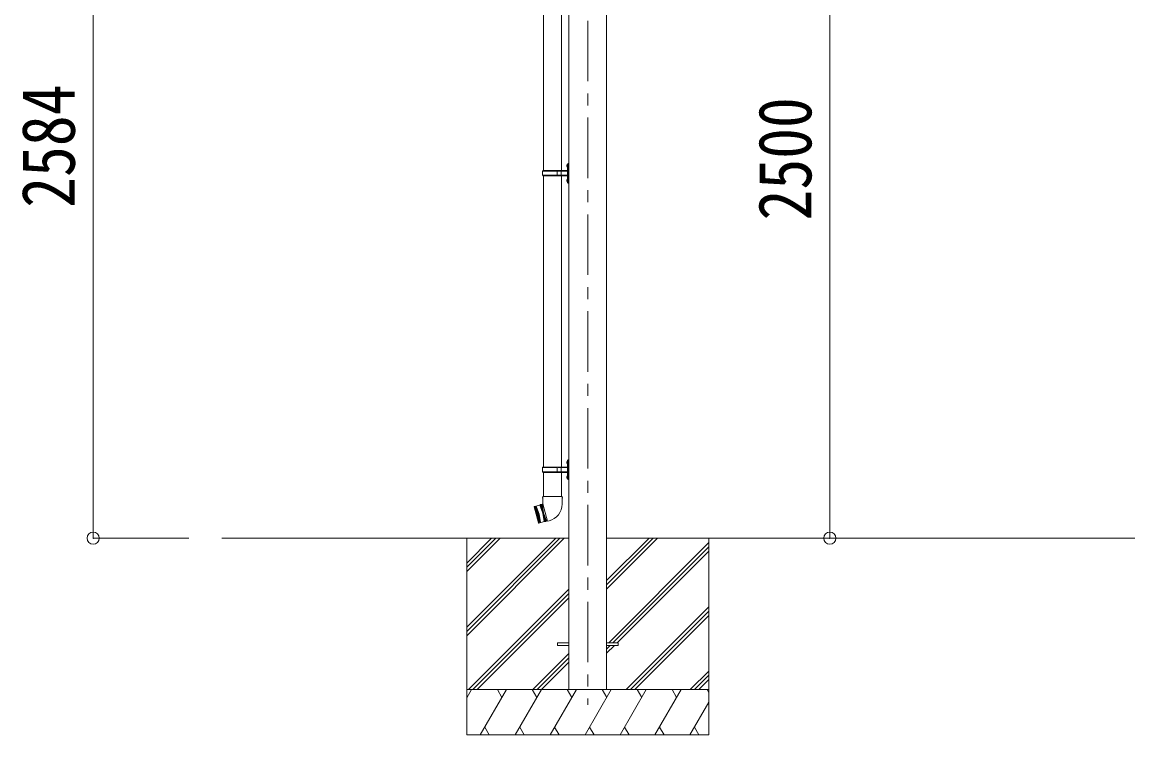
# Model space of a CAD drawing. Units: millimetres at full size, sheet at 1:40. Extents: x -11243 to 11243, y -7760 to 7760.
# Drawn here: x 622 to 4276, y -4707 to -2352 of the extents above; entities that cross this region are included whole.
import ezdxf
from ezdxf.enums import TextEntityAlignment as Align

# ---------------------------------------------------------------- set-up
doc = ezdxf.new("R2010")
doc.units = ezdxf.units.MM
doc.header["$LTSCALE"] = 40
doc.header["$PDMODE"] = 32
doc.header["$PDSIZE"] = 40
doc.linetypes.add('CHAIN1', pattern=[8, 5, -1, 1, -1])
for name, color, linetype, lineweight in [('0-0_0', 7, 'Continuous', 9), ('0-1_本体', 5, 'CHAIN1', 9), ('0-3_ELV2', 7, 'Continuous', 9), ('0-6_OTH_LINE', 6, 'Continuous', 9), ('0-9_OUTLINE', 7, 'Continuous', 9)]:
    doc.layers.add(name, color=color, linetype=linetype, lineweight=lineweight)
doc.styles.add('ＭＳ ゴシック', font='')
doc.styles.get('ＭＳ ゴシック').set_extended_font_data('MS Gothic')

msp = doc.modelspace()

# ---------------------------------------------------------------- linework, layer by layer
at = {"layer": '0-0_0'}
for p, q in [((1282.52, -4056.74), (2428.57, -4056.74)), ((2091.07, -4056.74), (2091.07, -4706.74)), ((2091.07, -4350.92), (2385.25, -4056.74)), ((2091.07, -4365.06), (2399.39, -4056.74)), ((2091.07, -4379.2), (2413.53, -4056.74)), ((2091.07, -4167.07), (2201.4, -4056.74)), ((2091.07, -4152.93), (2187.26, -4056.74)), ((2091.07, -4138.79), (2173.12, -4056.74)), ((2553.57, -4225.07), (2721.9, -4056.74)), ((2553.57, -4210.93), (2707.76, -4056.74)), ((2553.57, -4196.79), (2693.62, -4056.74)), ((2553.57, -4056.74), (5528.61, -4056.74)), ((2560.25, -4402.24), (2891.07, -4071.42)), ((2574.39, -4402.24), (2891.07, -4085.57)), ((2891.07, -4056.74), (2891.07, -4706.74)), ((2588.53, -4402.24), (2891.07, -4099.71)), ((2097.38, -4556.74), (2428.57, -4225.55)), ((2111.52, -4556.74), (2428.57, -4239.7)), ((2125.66, -4556.74), (2428.57, -4253.84)), ((2617.88, -4556.74), (2891.07, -4283.55)), ((2632.02, -4556.74), (2891.07, -4297.7)), ((2646.16, -4556.74), (2891.07, -4311.84)), ((2553.57, -4437.2), (2579.53, -4411.24)), ((2553.57, -4423.06), (2565.39, -4411.24)), ((2428.57, -4437.69), (2309.51, -4556.74)), ((2323.65, -4556.74), (2428.57, -4451.83)), ((2337.8, -4556.74), (2428.57, -4465.97)), ((2830.01, -4556.74), (2891.07, -4495.68)), ((2844.15, -4556.74), (2891.07, -4509.83)), ((2858.3, -4556.74), (2891.07, -4523.97)), ((2891.07, -4556.74), (2091.07, -4556.74)), ((2091.07, -4584.25), (2106.95, -4556.74)), ((2135.82, -4706.74), (2222.42, -4556.74)), ((2207.42, -4582.72), (2192.42, -4556.74)), ((2251.29, -4706.74), (2337.89, -4556.74)), ((2322.89, -4582.73), (2307.89, -4556.74)), ((2366.76, -4706.74), (2453.36, -4556.74)), ((2438.36, -4582.73), (2423.36, -4556.74)), ((2482.23, -4706.74), (2568.83, -4556.74)), ((2553.83, -4582.72), (2538.83, -4556.74)), ((2597.7, -4706.74), (2684.3, -4556.74)), ((2669.3, -4582.72), (2654.3, -4556.74)), ((2713.17, -4706.74), (2799.77, -4556.74)), ((2769.77, -4556.74), (2784.77, -4582.72)), ((2885.24, -4556.74), (2891.07, -4566.84)), ((2828.64, -4706.74), (2891.07, -4598.61)), ((2091.07, -4706.74), (2891.07, -4706.74)), ((2150.82, -4680.76), (2165.81, -4706.74)), ((2266.29, -4680.76), (2281.28, -4706.74)), ((2381.76, -4680.76), (2396.76, -4706.74)), ((2497.23, -4680.76), (2512.23, -4706.74)), ((2612.7, -4680.76), (2627.7, -4706.74)), ((2728.17, -4680.76), (2743.17, -4706.74)), ((2843.64, -4680.76), (2858.63, -4706.74))]:
    msp.add_line(p, q, dxfattribs=at)
at = {"layer": '0-1_本体'}
msp.add_line((2491.07, -1386.92), (2491.07, -4607.35), dxfattribs=at)
at = {"layer": '0-3_ELV2', "color": 4}
for p, q in [((2428.57, -4556.74), (2428.57, -1557.84)), ((2553.57, -1557.84), (2553.57, -4556.74)), ((2391.07, -4402.24), (2428.57, -4402.24)), ((2391.07, -4402.24), (2391.07, -4411.24)), ((2391.07, -4411.24), (2428.57, -4411.24)), ((2553.57, -4402.24), (2591.07, -4402.24)), ((2553.57, -4411.24), (2591.07, -4411.24)), ((2591.07, -4402.24), (2591.07, -4411.24))]:
    msp.add_line(p, q, dxfattribs=at)
at = {"layer": '0-6_OTH_LINE'}
for p, q in [((857.04, -4056.74), (857.04, -1472.97)), ((3290.74, -1556.74), (3290.74, -4056.74)), ((857.04, -4056.74), (1173.28, -4056.74)), ((3290.74, -4056.74), (2650.71, -4056.74))]:
    msp.add_line(p, q, dxfattribs=at)
for p in [(857.04, -4056.74), (3290.74, -4056.74)]:
    msp.add_point(p, dxfattribs=at)
at = {"layer": '0-9_OUTLINE'}
for p, q in [((2344.72, -1879.75), (2344.72, -2841.74)), ((2404.42, -1879.75), (2404.42, -2841.74)), ((2341.57, -2843.75), (2342.57, -2841.75)), ((2341.57, -2857.75), (2341.57, -2843.75)), ((2390.06, -2843.75), (2341.57, -2843.75)), ((2424.07, -2841.75), (2342.57, -2841.75)), ((2390.06, -2859.75), (2390.06, -2841.75)), ((2390.82, -2841.75), (2392.82, -2843.75)), ((2424.07, -2843.75), (2392.82, -2843.75)), ((2403.2, -2843.75), (2401.2, -2841.75)), ((2403.2, -2857.75), (2403.2, -2843.75)), ((2422.27, -2824.6), (2424.31, -2825.6)), ((2423.54, -2822.6), (2424.17, -2822.6)), ((2423.54, -2822.6), (2423.54, -2830.9)), ((2423.54, -2830.9), (2424.17, -2830.9)), ((2424.17, -2822.6), (2424.57, -2823)), ((2424.31, -2825.6), (2424.93, -2826.75)), ((2426.57, -2818.25), (2424.57, -2820.25)), ((2424.57, -2820.25), (2424.57, -2881.25)), ((2426.57, -2818.25), (2426.57, -2883.25)), ((2426.57, -2818.25), (2428.57, -2818.25)), ((2341.57, -2857.75), (2342.57, -2859.75)), ((2390.06, -2857.75), (2341.57, -2857.75)), ((2342.57, -2859.75), (2424.07, -2859.75)), ((2344.72, -2859.74), (2344.72, -3821.75)), ((2390.82, -2859.75), (2392.82, -2857.75)), ((2424.07, -2857.75), (2392.82, -2857.75)), ((2403.2, -2857.75), (2401.2, -2859.75)), ((2404.42, -2859.74), (2404.42, -3821.75)), ((2422.27, -2872.6), (2424.31, -2873.6)), ((2423.54, -2870.6), (2424.17, -2870.6)), ((2423.54, -2870.6), (2423.54, -2878.9)), ((2423.54, -2878.9), (2424.17, -2878.9)), ((2424.17, -2870.6), (2424.17, -2878.9)), ((2424.17, -2870.6), (2424.57, -2871)), ((2424.17, -2878.9), (2424.57, -2878.5)), ((2424.31, -2873.6), (2424.93, -2874.75)), ((2424.57, -2881.25), (2426.57, -2883.25)), ((2428.57, -2883.25), (2426.57, -2883.25)), ((2426.57, -3798.25), (2424.57, -3800.25)), ((2426.57, -3798.25), (2426.57, -3863.25)), ((2426.57, -3798.25), (2428.57, -3798.25)), ((2341.57, -3823.75), (2342.57, -3821.75)), ((2341.57, -3837.75), (2341.57, -3823.75)), ((2390.06, -3823.75), (2341.57, -3823.75)), ((2424.07, -3821.75), (2342.57, -3821.75)), ((2390.06, -3839.75), (2390.06, -3821.75)), ((2390.82, -3821.75), (2392.82, -3823.75)), ((2424.07, -3823.75), (2392.82, -3823.75)), ((2403.2, -3823.75), (2401.2, -3821.75)), ((2403.2, -3837.75), (2403.2, -3823.75)), ((2422.27, -3804.6), (2424.31, -3805.6)), ((2423.54, -3802.6), (2424.17, -3802.6)), ((2423.54, -3802.6), (2423.54, -3810.9)), ((2423.54, -3810.9), (2424.17, -3810.9)), ((2424.17, -3802.6), (2424.57, -3803)), ((2424.31, -3805.6), (2424.93, -3806.75)), ((2424.57, -3800.25), (2424.57, -3861.25)), ((2341.57, -3837.75), (2342.57, -3839.75)), ((2390.06, -3837.75), (2341.57, -3837.75)), ((2342.57, -3839.75), (2424.07, -3839.75)), ((2344.72, -3839.75), (2344.72, -3919.45)), ((2390.82, -3839.75), (2392.82, -3837.75)), ((2424.07, -3837.75), (2392.82, -3837.75)), ((2403.2, -3837.75), (2401.2, -3839.75)), ((2404.42, -3839.75), (2404.42, -3919.45)), ((2422.27, -3852.6), (2424.31, -3853.6)), ((2423.54, -3850.6), (2424.17, -3850.6)), ((2423.54, -3850.6), (2423.54, -3858.9)), ((2423.54, -3858.9), (2424.17, -3858.9)), ((2424.17, -3850.6), (2424.17, -3858.9)), ((2424.17, -3850.6), (2424.57, -3851)), ((2424.17, -3858.9), (2424.57, -3858.5)), ((2424.31, -3853.6), (2424.93, -3854.75)), ((2424.57, -3861.25), (2426.57, -3863.25)), ((2428.57, -3863.25), (2426.57, -3863.25)), ((2335.15, -3945.83), (2332.51, -3947.57)), ((2335.15, -3945.83), (2337.08, -3945.31)), ((2350.24, -4002.14), (2335.15, -3945.83)), ((2340.04, -3944.78), (2337.08, -3945.31)), ((2337.08, -3945.31), (2352.17, -4001.63)), ((2342.94, -3944), (2340.04, -3944.78)), ((2340.04, -3944.78), (2344.63, -3973.47)), ((2342.87, -3919.45), (2341.17, -3923.95)), ((2342.9, -3924.45), (2341.17, -3923.95)), ((2343.01, -3942.69), (2342.62, -3942.79)), ((2342.62, -3942.79), (2358.22, -4001.04)), ((2406.27, -3919.45), (2342.87, -3919.45)), ((2342.87, -3919.45), (2343.01, -3942.69)), ((2406.27, -3919.45), (2406.12, -3944.45)), ((2314.29, -3952.97), (2314.64, -3952.36)), ((2314.29, -3952.97), (2328.6, -4006.39)), ((2332.51, -3947.57), (2314.64, -3952.36)), ((2329.21, -4006.74), (2314.64, -3952.36)), ((2318.5, -3951.33), (2333.08, -4005.71)), ((2322.89, -3979.29), (2318.5, -3951.33)), ((2320.44, -3950.81), (2335.01, -4005.19)), ((2330.62, -3977.22), (2320.44, -3950.81)), ((2322.89, -3979.29), (2333.08, -4005.71)), ((2330.62, -3977.22), (2335.01, -4005.19)), ((2355, -4000.61), (2344.63, -3973.47)), ((2329.21, -4006.74), (2328.6, -4006.39)), ((2347.08, -4001.96), (2329.21, -4006.74)), ((2350.24, -4002.14), (2347.08, -4001.96)), ((2350.24, -4002.14), (2352.17, -4001.63)), ((2355, -4000.61), (2352.17, -4001.63)), ((2357.9, -3999.83), (2355, -4000.61)), ((2358.22, -4001.04), (2363.13, -3999.72))]:
    msp.add_line(p, q, dxfattribs=at)
for points in [[(2422.27, -2828.89), (2424.31, -2827.9), (2424.93, -2826.75)], [(2424.17, -2822.6), (2424.17, -2830.9), (2424.57, -2830.5)], [(2422.27, -2876.89), (2424.31, -2875.9), (2424.93, -2874.75)], [(2422.27, -3808.89), (2424.31, -3807.9), (2424.93, -3806.75)], [(2424.17, -3802.6), (2424.17, -3810.9), (2424.57, -3810.5)], [(2422.27, -3856.89), (2424.31, -3855.9), (2424.93, -3854.75)], [(2406.27, -3919.45), (2407.77, -3923.95), (2406.24, -3924.45)], [(2332.51, -3947.57), (2342.69, -3973.99), (2347.08, -4001.96)]]:
    msp.add_lwpolyline(points, dxfattribs=at)
for centre, radius, start, end in [((2427.87, -2826.75), 6, 136.21765, 223.78235), ((2424.07, -2841.25), 0.5, 270, 0), ((2424.07, -2843.25), 0.5, 270, 0), ((2427.87, -2874.75), 6, 136.21765, 223.78235), ((2424.07, -2858.25), 0.5, 0, 90), ((2424.07, -2860.25), 0.5, 0, 90), ((2427.87, -3806.75), 6, 136.21765, 223.78235), ((2424.07, -3821.25), 0.5, 270, 0), ((2424.07, -3823.25), 0.5, 270, 0), ((2427.87, -3854.75), 6, 136.21765, 223.78235), ((2424.07, -3838.25), 0.5, 0, 90), ((2424.07, -3840.25), 0.5, 0, 90), ((2348.12, -3943.7), 58, 285, 359.65623)]:
    msp.add_arc(centre, radius, start, end, dxfattribs=at)

# ---------------------------------------------------------------- texts
at = {"layer": '0-6_OTH_LINE', "color": 7, "style": 'ＭＳ ゴシック', "width": 0.85}
for s, p in [('2584', (849.04, -2964.86)), ('2500', (3282.74, -3006.74))]:
    msp.add_text(s, height=176, rotation=90, dxfattribs=at).set_placement(p, align=Align.BOTTOM_LEFT)

doc.saveas('drawing.dxf')
